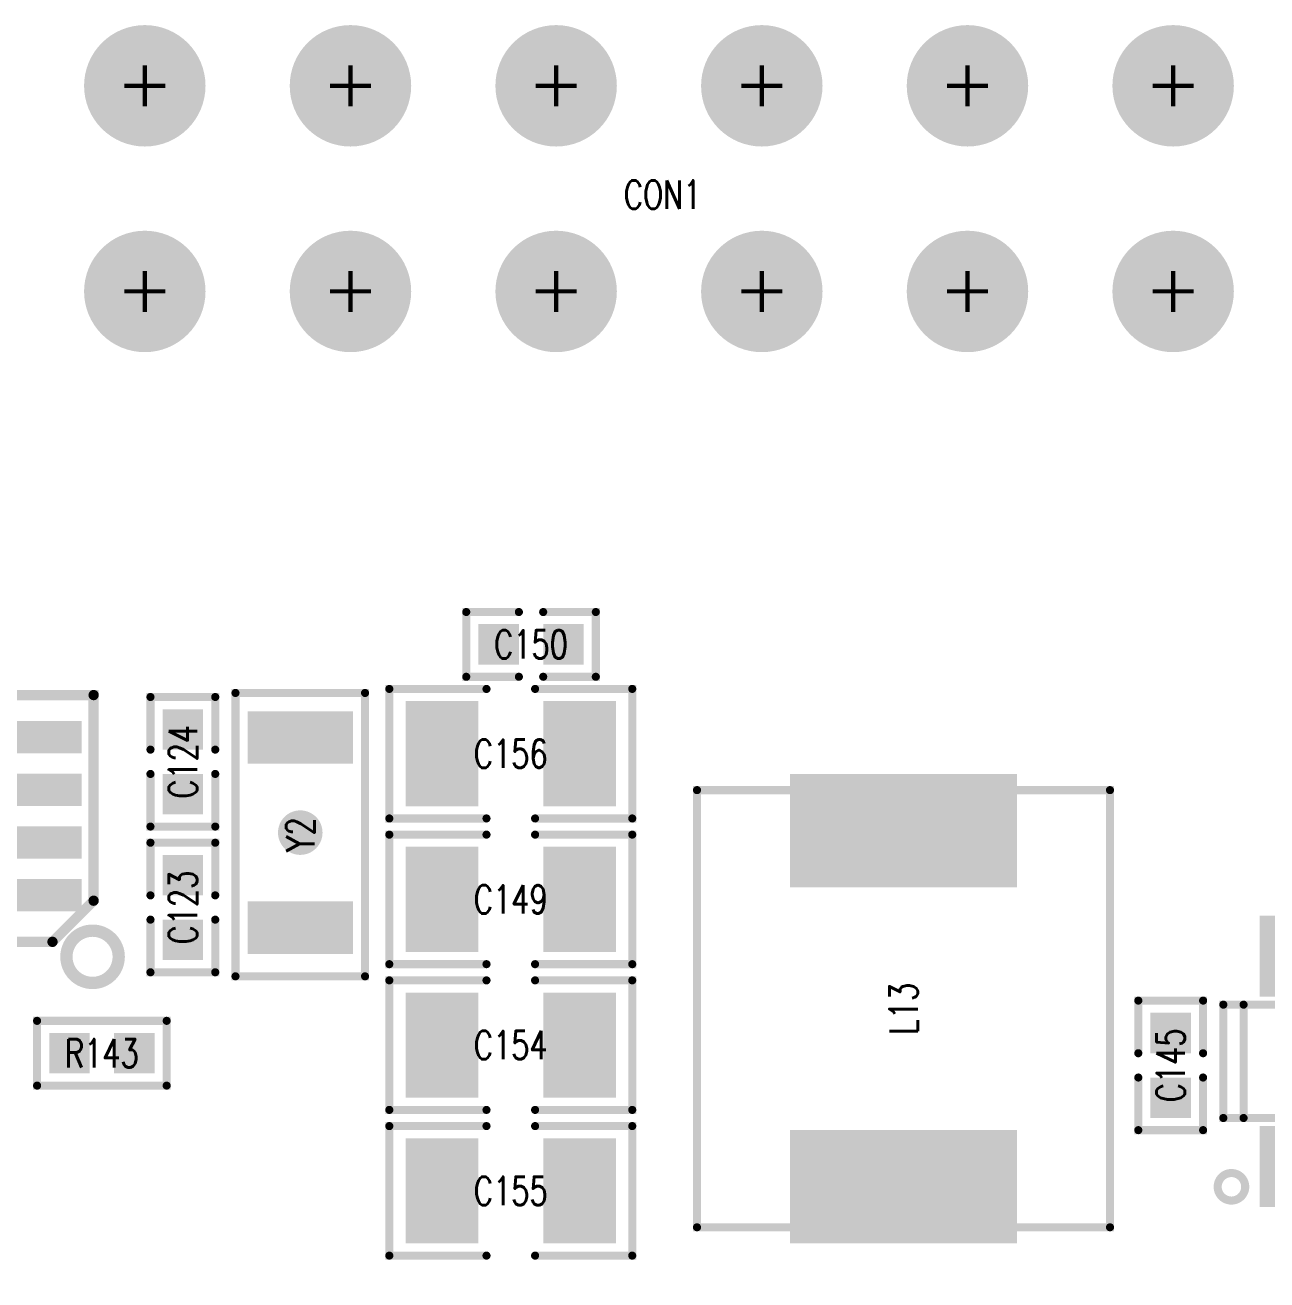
# Model space of a CAD drawing. Extents: x -4 to 157, y -7 to 87.
# Drawn here: x 21.2 to 36.54, y 35.45 to 50.95 of the extents above; entities that cross this region are included whole.
import ezdxf
from ezdxf.enums import TextEntityAlignment as Align

# ---------------------------------------------------------------- set-up
doc = ezdxf.new("R2010")
doc.units = 0
for name, color, linetype in [('DRIL_PLTE_THRU_01', 3, 'CONTINUOUS'), ('DRIL_PLTE_THRU_02', 171, 'CONTINUOUS'), ('DRIL_PLTE_THRU_03', 222, 'CONTINUOUS'), ('DRIL_PLTE_THRU_04', 2, 'CONTINUOUS'), ('DRIL_SYMBOL', 254, 'CONTINUOUS'), ('PADS_BOT', 56, 'CONTINUOUS'), ('PADS_INNER', 96, 'CONTINUOUS'), ('PADS_TOP', 96, 'CONTINUOUS'), ('PART_NAME_126', 6, 'CONTINUOUS'), ('PART_TOP_2DLINE_00', 255, 'CONTINUOUS'), ('PART_TOP_2DLINE_01', 255, 'CONTINUOUS'), ('PART_TOP_2DLINE_126', 255, 'CONTINUOUS')]:
    doc.layers.add(name, color=color, linetype=linetype)
doc.styles.add('W0$05', font='simplex', dxfattribs={"width": 0.75})

# ---------------------------------------------------------------- blocks, each defined once
blk = doc.blocks.new('SMOOTH_0$1')
at = {"const_width": 0.05}
blk.add_lwpolyline([(-0.025, 0, 1), (0.025, 0, 1)], format="xyb", close=True, dxfattribs=at)
blk = doc.blocks.new('PART_BODY_TOP_275')
at = {"layer": 'PART_TOP_2DLINE_126', "const_width": 0.1}
for points in [[(-0.15, 0.4), (-0.8, 0.4), (-0.8, -0.4), (-0.15, -0.4)], [(0.15, -0.4), (0.8, -0.4), (0.8, 0.4), (0.15, 0.4)]]:
    blk.add_lwpolyline(points, dxfattribs=at)
at = {"layer": 'PART_TOP_2DLINE_126'}
for p in [(-0.8, 0.4), (-0.15, 0.4), (0.15, 0.4), (0.8, 0.4), (-0.8, -0.4), (-0.15, -0.4), (0.15, -0.4), (0.8, -0.4)]:
    blk.add_blockref('SMOOTH_0$1', p, dxfattribs=at)
blk = doc.blocks.new('DRIL_HOLE_0')
blk.add_lwpolyline([(0, 0, 1), (0, 0, 1)], format="xyb", close=True)
blk = doc.blocks.new('PAD_0')
blk.add_lwpolyline([(0, 0, 1), (0, 0, 1)], format="xyb", close=True)
blk = doc.blocks.new('PAD_11')
at = {"const_width": 0.5}
blk.add_lwpolyline([(-0.25, 0), (0.25, 0)], dxfattribs=at)
blk = doc.blocks.new('STK_TOP_7')
at = {"layer": 'DRIL_PLTE_THRU_01'}
blk.add_blockref('DRIL_HOLE_0', (0, 0), dxfattribs=at)
at = {"layer": 'DRIL_PLTE_THRU_02'}
blk.add_blockref('DRIL_HOLE_0', (0, 0), dxfattribs=at)
at = {"layer": 'DRIL_PLTE_THRU_03'}
blk.add_blockref('DRIL_HOLE_0', (0, 0), dxfattribs=at)
at = {"layer": 'DRIL_PLTE_THRU_04'}
blk.add_blockref('DRIL_HOLE_0', (0, 0), dxfattribs=at)
at = {"layer": 'PADS_BOT'}
blk.add_blockref('PAD_0', (0, 0), dxfattribs=at)
at = {"layer": 'PADS_INNER'}
blk.add_blockref('PAD_0', (0, 0), dxfattribs=at)
at = {"layer": 'PADS_TOP'}
blk.add_blockref('PAD_11', (0, 0), dxfattribs=at)
blk = doc.blocks.new('SYM_TOP_5')
for name, p in [('PART_BODY_TOP_275', (0, 0)), ('STK_TOP_7', (-0.4, 0)), ('STK_TOP_7', (0.4, 0))]:
    blk.add_blockref(name, p)
blk = doc.blocks.new('PART_TOP_17')
blk.add_blockref('SYM_TOP_5', (0, 0))
at = {"layer": 'PART_NAME_126', "style": 'W0$05', "width": 0.75}
blk.add_text('C123', height=0.35, rotation=180, dxfattribs=at).set_placement((0, 0), align=Align.MIDDLE_CENTER)
blk = doc.blocks.new('PART_TOP_18')
blk.add_blockref('SYM_TOP_5', (0, 0))
at = {"layer": 'PART_NAME_126', "style": 'W0$05', "width": 0.75}
blk.add_text('C124', height=0.35, dxfattribs=at).set_placement((0, 0), align=Align.MIDDLE_CENTER)
blk = doc.blocks.new('PART_TOP_38')
blk.add_blockref('SYM_TOP_5', (0, 0))
at = {"layer": 'PART_NAME_126', "style": 'W0$05', "width": 0.75}
blk.add_text('C145', height=0.35, dxfattribs=at).set_placement((0, 0), align=Align.MIDDLE_CENTER)
blk = doc.blocks.new('PART_BODY_TOP_280')
at = {"layer": 'PART_TOP_2DLINE_126', "const_width": 0.1}
for points in [[(-0.3, 0.8), (-1.5, 0.8), (-1.5, -0.8), (-0.3, -0.8)], [(0.3, 0.8), (1.5, 0.8), (1.5, -0.8), (0.3, -0.8)]]:
    blk.add_lwpolyline(points, dxfattribs=at)
at = {"layer": 'PART_TOP_2DLINE_126'}
for p in [(-1.5, 0.8), (-0.3, 0.8), (0.3, 0.8), (1.5, 0.8), (-1.5, -0.8), (-0.3, -0.8), (0.3, -0.8), (1.5, -0.8)]:
    blk.add_blockref('SMOOTH_0$1', p, dxfattribs=at)
blk = doc.blocks.new('PAD_15')
at = {"const_width": 0.9}
blk.add_lwpolyline([(-0.65, 0), (0.65, 0)], dxfattribs=at)
blk = doc.blocks.new('STK_TOP_12')
at = {"layer": 'DRIL_PLTE_THRU_01'}
blk.add_blockref('DRIL_HOLE_0', (0, 0), dxfattribs=at)
at = {"layer": 'DRIL_PLTE_THRU_02'}
blk.add_blockref('DRIL_HOLE_0', (0, 0), dxfattribs=at)
at = {"layer": 'DRIL_PLTE_THRU_03'}
blk.add_blockref('DRIL_HOLE_0', (0, 0), dxfattribs=at)
at = {"layer": 'DRIL_PLTE_THRU_04'}
blk.add_blockref('DRIL_HOLE_0', (0, 0), dxfattribs=at)
at = {"layer": 'PADS_BOT'}
blk.add_blockref('PAD_0', (0, 0), dxfattribs=at)
at = {"layer": 'PADS_INNER'}
blk.add_blockref('PAD_0', (0, 0), dxfattribs=at)
at = {"layer": 'PADS_TOP', "rotation": 90}
blk.add_blockref('PAD_15', (0, 0), dxfattribs=at)
blk = doc.blocks.new('SYM_TOP_10')
for name, p in [('STK_TOP_12', (-0.85, 0)), ('STK_TOP_12', (0.85, 0)), ('PART_BODY_TOP_280', (0, 0))]:
    blk.add_blockref(name, p)
blk = doc.blocks.new('PART_TOP_42')
blk.add_blockref('SYM_TOP_10', (0, 0))
at = {"layer": 'PART_NAME_126', "style": 'W0$05', "width": 0.75}
blk.add_text('C149', height=0.35, rotation=180, dxfattribs=at).set_placement((0, 0), align=Align.MIDDLE_CENTER)
blk = doc.blocks.new('PART_TOP_43')
blk.add_blockref('SYM_TOP_5', (0, 0))
at = {"layer": 'PART_NAME_126', "style": 'W0$05', "width": 0.75}
blk.add_text('C150', height=0.35, rotation=180, dxfattribs=at).set_placement((0, 0), align=Align.MIDDLE_CENTER)
blk = doc.blocks.new('PART_TOP_47')
blk.add_blockref('SYM_TOP_10', (0, 0))
at = {"layer": 'PART_NAME_126', "style": 'W0$05', "width": 0.75}
blk.add_text('C154', height=0.35, rotation=180, dxfattribs=at).set_placement((0, 0), align=Align.MIDDLE_CENTER)
blk = doc.blocks.new('PART_TOP_48')
blk.add_blockref('SYM_TOP_10', (0, 0))
at = {"layer": 'PART_NAME_126', "style": 'W0$05', "width": 0.75}
blk.add_text('C155', height=0.35, rotation=180, dxfattribs=at).set_placement((0, 0), align=Align.MIDDLE_CENTER)
blk = doc.blocks.new('PART_TOP_49')
blk.add_blockref('SYM_TOP_10', (0, 0))
at = {"layer": 'PART_NAME_126', "style": 'W0$05', "width": 0.75}
blk.add_text('C156', height=0.35, rotation=180, dxfattribs=at).set_placement((0, 0), align=Align.MIDDLE_CENTER)
blk = doc.blocks.new('DRIL_SYMBOL_0$9')
at = {"layer": 'DRIL_SYMBOL', "const_width": 0.0508}
for points in [[(0, -0.254), (0, 0.254)], [(-0.254, 0), (0.254, 0)]]:
    blk.add_lwpolyline(points, dxfattribs=at)
blk = doc.blocks.new('DRIL_HOLE_0$9')
at = {"const_width": 0.45}
blk.add_lwpolyline([(-0.225, 0, 1), (0.225, 0, 1)], format="xyb", close=True, dxfattribs=at)
blk.add_blockref('DRIL_SYMBOL_0$9', (0, 0))
blk = doc.blocks.new('PAD_3')
at = {"const_width": 0.575005}
blk.add_lwpolyline([(0, -0.287502, 1), (0, 0.287502, 1)], format="xyb", close=True, dxfattribs=at)
blk = doc.blocks.new('PAD_16')
at = {"const_width": 0.75}
blk.add_lwpolyline([(0, -0.375, 1), (0, 0.375, 1)], format="xyb", close=True, dxfattribs=at)
blk = doc.blocks.new('STK_TOP_13')
at = {"layer": 'DRIL_PLTE_THRU_01'}
blk.add_blockref('DRIL_HOLE_0$9', (0, 0), dxfattribs=at)
at = {"layer": 'DRIL_PLTE_THRU_02'}
blk.add_blockref('DRIL_HOLE_0$9', (0, 0), dxfattribs=at)
at = {"layer": 'DRIL_PLTE_THRU_03'}
blk.add_blockref('DRIL_HOLE_0$9', (0, 0), dxfattribs=at)
at = {"layer": 'DRIL_PLTE_THRU_04'}
blk.add_blockref('DRIL_HOLE_0$9', (0, 0), dxfattribs=at)
at = {"layer": 'PADS_BOT'}
blk.add_blockref('PAD_16', (0, 0), dxfattribs=at)
at = {"layer": 'PADS_INNER'}
blk.add_blockref('PAD_3', (0, 0), dxfattribs=at)
at = {"layer": 'PADS_TOP'}
blk.add_blockref('PAD_16', (0, 0), dxfattribs=at)
blk = doc.blocks.new('SYM_TOP_11')
for p in [(17.78, 0), (20.32, 0), (22.86, 0), (25.4, 0), (27.94, 0), (30.48, 0), (17.78, -2.54), (20.32, -2.54), (22.86, -2.54), (25.4, -2.54), (27.94, -2.54), (30.48, -2.54)]:
    blk.add_blockref('STK_TOP_13', p)
blk = doc.blocks.new('PART_TOP_131')
blk.add_blockref('SYM_TOP_11', (0, 0))
at = {"layer": 'PART_NAME_126', "style": 'W0$05', "width": 0.75}
blk.add_text('CON1', height=0.35, dxfattribs=at).set_placement((24.175, -1.34375), align=Align.MIDDLE_CENTER)
blk = doc.blocks.new('PART_BODY_TOP_303')
at = {"layer": 'PART_TOP_2DLINE_126', "const_width": 0.1}
blk.add_lwpolyline([(-2.7, 2.55), (2.7, 2.55), (2.7, -2.55), (-2.7, -2.55)], close=True, dxfattribs=at)
at = {"layer": 'PART_TOP_2DLINE_126'}
for p in [(-2.7, 2.55), (2.7, 2.55), (-2.7, -2.55), (2.7, -2.55)]:
    blk.add_blockref('SMOOTH_0$1', p, dxfattribs=at)
blk = doc.blocks.new('PAD_58')
at = {"const_width": 1.4}
blk.add_lwpolyline([(-1.4, 0), (1.4, 0)], dxfattribs=at)
blk = doc.blocks.new('STK_TOP_52')
at = {"layer": 'DRIL_PLTE_THRU_01'}
blk.add_blockref('DRIL_HOLE_0', (0, 0), dxfattribs=at)
at = {"layer": 'DRIL_PLTE_THRU_02'}
blk.add_blockref('DRIL_HOLE_0', (0, 0), dxfattribs=at)
at = {"layer": 'DRIL_PLTE_THRU_03'}
blk.add_blockref('DRIL_HOLE_0', (0, 0), dxfattribs=at)
at = {"layer": 'DRIL_PLTE_THRU_04'}
blk.add_blockref('DRIL_HOLE_0', (0, 0), dxfattribs=at)
at = {"layer": 'PADS_BOT'}
blk.add_blockref('PAD_0', (0, 0), dxfattribs=at)
at = {"layer": 'PADS_INNER'}
blk.add_blockref('PAD_0', (0, 0), dxfattribs=at)
at = {"layer": 'PADS_TOP', "rotation": 90}
blk.add_blockref('PAD_58', (0, 0), dxfattribs=at)
blk = doc.blocks.new('SYM_TOP_33')
for name, p in [('PART_BODY_TOP_303', (0, 0)), ('STK_TOP_52', (-2.2, 0)), ('STK_TOP_52', (2.2, 0))]:
    blk.add_blockref(name, p)
blk = doc.blocks.new('PART_TOP_204')
blk.add_blockref('SYM_TOP_33', (0, 0))
at = {"layer": 'PART_NAME_126', "style": 'W0$05', "width": 0.75}
blk.add_text('L13', height=0.35, rotation=180, dxfattribs=at).set_placement((0, 0), align=Align.MIDDLE_CENTER)
blk = doc.blocks.new('PART_BODY_TOP_290')
at = {"layer": 'PART_TOP_2DLINE_126', "const_width": 0.1}
blk.add_lwpolyline([(-0.8, 0.4), (0.8, 0.4), (0.8, -0.4), (-0.8, -0.4)], close=True, dxfattribs=at)
at = {"layer": 'PART_TOP_2DLINE_126'}
for p in [(-0.8, 0.4), (0.8, 0.4), (-0.8, -0.4), (0.8, -0.4)]:
    blk.add_blockref('SMOOTH_0$1', p, dxfattribs=at)
blk = doc.blocks.new('SYM_TOP_20')
for name, p in [('PART_BODY_TOP_290', (0, 0)), ('STK_TOP_7', (-0.4, 0)), ('STK_TOP_7', (0.4, 0))]:
    blk.add_blockref(name, p)
blk = doc.blocks.new('PART_TOP_262')
blk.add_blockref('SYM_TOP_20', (0, 0))
at = {"layer": 'PART_NAME_126', "style": 'W0$05', "width": 0.75}
blk.add_text('R143', height=0.35, rotation=180, dxfattribs=at).set_placement((0, 0), align=Align.MIDDLE_CENTER)
blk = doc.blocks.new('SMOOTH_0$127')
at = {"const_width": 0.0635}
blk.add_lwpolyline([(-0.03175, 0, 1), (0.03175, 0, 1)], format="xyb", close=True, dxfattribs=at)
blk = doc.blocks.new('PART_BODY_TOP_322')
at = {"layer": 'PART_TOP_2DLINE_01'}
for points, const_width in [([(-3.358, 1.709, 1), (-2.712, 1.709, 1)], 0.152), ([(-0.44, 1.272, 1), (0.441, 1.272), (1.165, 1.272), (1.165, -1.328), (-1.165, -1.328), (-1.165, 1.272)], 0.127)]:
    blk.add_lwpolyline(points, format="xyb", close=True, dxfattribs=dict(at, const_width=const_width))
at = {"layer": 'PART_TOP_2DLINE_01', "const_width": 0.127}
blk.add_lwpolyline([(3.048, 1.524), (-2.54, 1.524), (-3.048, 1.016), (-3.048, -1.524), (3.048, -1.524)], close=True, dxfattribs=at)
at = {"layer": 'PART_TOP_2DLINE_01'}
for p in [(-2.54, 1.524), (3.048, 1.524), (-1.165, 1.272), (-0.44, 1.272), (0.441, 1.272), (1.165, 1.272), (-3.048, 1.016), (-1.165, -1.328), (1.165, -1.328), (-3.048, -1.524), (3.048, -1.524)]:
    blk.add_blockref('SMOOTH_0$127', p, dxfattribs=at)
blk = doc.blocks.new('PAD_83')
at = {"const_width": 0.4}
blk.add_lwpolyline([(-0.5, 0), (0.5, 0)], dxfattribs=at)
blk = doc.blocks.new('STK_TOP_81')
at = {"layer": 'DRIL_PLTE_THRU_01'}
blk.add_blockref('DRIL_HOLE_0', (0, 0), dxfattribs=at)
at = {"layer": 'DRIL_PLTE_THRU_02'}
blk.add_blockref('DRIL_HOLE_0', (0, 0), dxfattribs=at)
at = {"layer": 'DRIL_PLTE_THRU_03'}
blk.add_blockref('DRIL_HOLE_0', (0, 0), dxfattribs=at)
at = {"layer": 'DRIL_PLTE_THRU_04'}
blk.add_blockref('DRIL_HOLE_0', (0, 0), dxfattribs=at)
at = {"layer": 'PADS_BOT'}
blk.add_blockref('PAD_0', (0, 0), dxfattribs=at)
at = {"layer": 'PADS_INNER'}
blk.add_blockref('PAD_0', (0, 0), dxfattribs=at)
at = {"layer": 'PADS_TOP'}
blk.add_blockref('PAD_83', (0, 0), dxfattribs=at)
blk = doc.blocks.new('SYM_TOP_52')
for name, p in [('PART_BODY_TOP_322', (0, 0)), ('STK_TOP_81', (-2.4, 0.947)), ('STK_TOP_81', (2.4, 0.947)), ('STK_TOP_81', (-2.4, 0.297)), ('STK_TOP_81', (2.4, 0.297)), ('STK_TOP_81', (-2.4, -0.353)), ('STK_TOP_81', (2.4, -0.353)), ('STK_TOP_81', (-2.4, -1.003)), ('STK_TOP_81', (2.4, -1.003))]:
    blk.add_blockref(name, p)
blk = doc.blocks.new('PART_TOP_414')
blk.add_blockref('SYM_TOP_52', (0, 0))
at = {"layer": 'PART_NAME_126', "style": 'W0$05', "width": 0.75}
blk.add_text('U24', height=0.35, rotation=180, dxfattribs=at).set_placement((-0.161298, 0.260484), align=Align.MIDDLE_CENTER)
blk = doc.blocks.new('PART_BODY_TOP_325')
at = {"layer": 'PART_TOP_2DLINE_00', "const_width": 0.1}
blk.add_lwpolyline([(-1.75, -0.7), (1.75, -0.7), (1.75, 0.7), (-1.75, 0.7)], close=True, dxfattribs=at)
blk.add_lwpolyline([(-1.5, 0.7), (-1.5, -0.7)], dxfattribs=at)
blk.add_lwpolyline([(-1.82, -1.55, 1), (-1.48, -1.55, 1)], format="xyb", close=True, dxfattribs=at)
at = {"layer": 'PART_TOP_2DLINE_00'}
for p in [(-1.75, 0.7), (-1.5, 0.7), (1.75, 0.7), (-1.75, -0.7), (-1.5, -0.7), (1.75, -0.7)]:
    blk.add_blockref('SMOOTH_0$1', p, dxfattribs=at)
blk = doc.blocks.new('PAD_86')
at = {"const_width": 0.7}
blk.add_lwpolyline([(-0.5, 0), (0.5, 0)], dxfattribs=at)
blk = doc.blocks.new('STK_TOP_85')
at = {"layer": 'DRIL_PLTE_THRU_01'}
blk.add_blockref('DRIL_HOLE_0', (0, 0), dxfattribs=at)
at = {"layer": 'DRIL_PLTE_THRU_02'}
blk.add_blockref('DRIL_HOLE_0', (0, 0), dxfattribs=at)
at = {"layer": 'DRIL_PLTE_THRU_03'}
blk.add_blockref('DRIL_HOLE_0', (0, 0), dxfattribs=at)
at = {"layer": 'DRIL_PLTE_THRU_04'}
blk.add_blockref('DRIL_HOLE_0', (0, 0), dxfattribs=at)
at = {"layer": 'PADS_BOT'}
blk.add_blockref('PAD_0', (0, 0), dxfattribs=at)
at = {"layer": 'PADS_INNER'}
blk.add_blockref('PAD_0', (0, 0), dxfattribs=at)
at = {"layer": 'PADS_TOP', "rotation": 90}
blk.add_blockref('PAD_86', (0, 0), dxfattribs=at)
blk = doc.blocks.new('SYM_TOP_55')
for name, p in [('STK_TOP_85', (-0.95, 1.3)), ('STK_TOP_85', (0, 1.3)), ('STK_TOP_85', (0.95, 1.3)), ('PART_BODY_TOP_325', (0, 0)), ('STK_TOP_85', (-0.95, -1.3)), ('STK_TOP_85', (0, -1.3)), ('STK_TOP_85', (0.95, -1.3))]:
    blk.add_blockref(name, p)
blk = doc.blocks.new('PART_TOP_416')
blk.add_blockref('SYM_TOP_55', (0, 0))
at = {"layer": 'PART_NAME_126', "style": 'W0$05', "width": 0.75}
blk.add_text('U29', height=0.35, dxfattribs=at).set_placement((-0.035, 0), align=Align.MIDDLE_CENTER)
blk = doc.blocks.new('PART_BODY_TOP_329')
at = {"layer": 'PART_TOP_2DLINE_126', "const_width": 0.1}
blk.add_lwpolyline([(-0.6, 0.8), (2.9, 0.8), (2.9, -0.8), (-0.6, -0.8)], close=True, dxfattribs=at)
at = {"layer": 'PART_TOP_2DLINE_126'}
for p in [(-0.6, 0.8), (2.9, 0.8), (-0.6, -0.8), (2.9, -0.8)]:
    blk.add_blockref('SMOOTH_0$1', p, dxfattribs=at)
blk = doc.blocks.new('PAD_87')
at = {"const_width": 0.65}
blk.add_lwpolyline([(-0.65, 0), (0.65, 0)], dxfattribs=at)
blk = doc.blocks.new('STK_TOP_89')
at = {"layer": 'DRIL_PLTE_THRU_01'}
blk.add_blockref('DRIL_HOLE_0', (0, 0), dxfattribs=at)
at = {"layer": 'DRIL_PLTE_THRU_02'}
blk.add_blockref('DRIL_HOLE_0', (0, 0), dxfattribs=at)
at = {"layer": 'DRIL_PLTE_THRU_03'}
blk.add_blockref('DRIL_HOLE_0', (0, 0), dxfattribs=at)
at = {"layer": 'DRIL_PLTE_THRU_04'}
blk.add_blockref('DRIL_HOLE_0', (0, 0), dxfattribs=at)
at = {"layer": 'PADS_BOT'}
blk.add_blockref('PAD_0', (0, 0), dxfattribs=at)
at = {"layer": 'PADS_INNER'}
blk.add_blockref('PAD_0', (0, 0), dxfattribs=at)
at = {"layer": 'PADS_TOP', "rotation": 90}
blk.add_blockref('PAD_87', (0, 0), dxfattribs=at)
blk = doc.blocks.new('PAD_88')
at = {"const_width": 0.275}
blk.add_lwpolyline([(0, -0.1375, 1), (0, 0.1375, 1)], format="xyb", close=True, dxfattribs=at)
blk = doc.blocks.new('STK_TOP_90')
at = {"layer": 'DRIL_PLTE_THRU_01'}
blk.add_blockref('DRIL_HOLE_0', (0, 0), dxfattribs=at)
at = {"layer": 'DRIL_PLTE_THRU_02'}
blk.add_blockref('DRIL_HOLE_0', (0, 0), dxfattribs=at)
at = {"layer": 'DRIL_PLTE_THRU_03'}
blk.add_blockref('DRIL_HOLE_0', (0, 0), dxfattribs=at)
at = {"layer": 'DRIL_PLTE_THRU_04'}
blk.add_blockref('DRIL_HOLE_0', (0, 0), dxfattribs=at)
at = {"layer": 'PADS_BOT'}
blk.add_blockref('PAD_0', (0, 0), dxfattribs=at)
at = {"layer": 'PADS_INNER'}
blk.add_blockref('PAD_0', (0, 0), dxfattribs=at)
at = {"layer": 'PADS_TOP'}
blk.add_blockref('PAD_88', (0, 0), dxfattribs=at)
blk = doc.blocks.new('SYM_TOP_59')
for name, p in [('STK_TOP_89', (0, 0)), ('STK_TOP_89', (2.35, 0)), ('PART_BODY_TOP_329', (0, 0)), ('STK_TOP_90', (1.175, 0))]:
    blk.add_blockref(name, p)
blk = doc.blocks.new('PART_TOP_427')
blk.add_blockref('SYM_TOP_59', (0, 0))
at = {"layer": 'PART_NAME_126', "style": 'W0$05', "width": 0.75}
blk.add_text('Y2', height=0.35, dxfattribs=at).set_placement((1.15, 0), align=Align.MIDDLE_CENTER)

msp = doc.modelspace()

# ---------------------------------------------------------------- block references
for name, p in [('PART_TOP_131', (4.9, 50.2)), ('PART_TOP_416', (37.75, 38.15))]:
    msp.add_blockref(name, p)
for name, p, rotation in [('PART_TOP_43', (27.45, 43.3), 180), ('PART_TOP_49', (27.2, 41.95), 180), ('PART_TOP_414', (19, 41.15), 180), ('PART_TOP_18', (23.15, 41.85), 90), ('PART_TOP_427', (24.6, 39.8), 90), ('PART_TOP_204', (32.05, 38.8), 270), ('PART_TOP_42', (27.2, 40.15), 180), ('PART_TOP_17', (23.15, 40.05), 270), ('PART_TOP_47', (27.2, 38.35), 180), ('PART_TOP_38', (35.35, 38.1), 90), ('PART_TOP_262', (22.15, 38.25), 180), ('PART_TOP_48', (27.2, 36.55), 180)]:
    msp.add_blockref(name, p, dxfattribs=dict(rotation=rotation))

doc.saveas('drawing.dxf')
